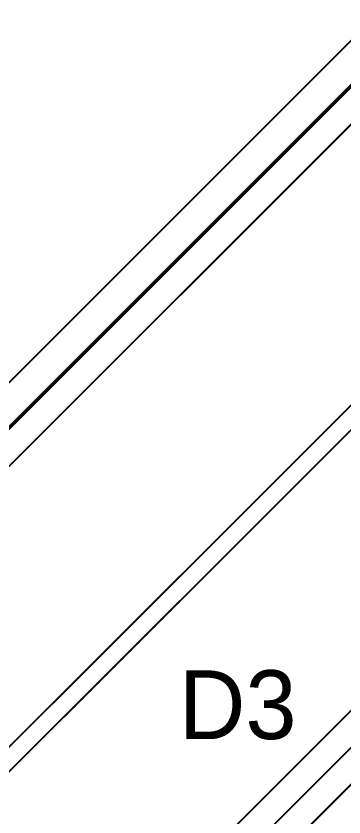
# Model space of a CAD drawing. Header units: millimetres. Extents: x 89237 to 96871, y -22823 to -19192.
# Drawn here: x 94320.6 to 94361.8, y -21997.7 to -21897.1 of the extents above; entities that cross this region are included whole.
import ezdxf
from ezdxf.enums import TextEntityAlignment as Align

# ---------------------------------------------------------------- set-up
doc = ezdxf.new("R2010")
doc.units = ezdxf.units.MM
doc.header["$LTSCALE"] = 5
for name, color, linetype in [('200-EquipBorder-2d', 9, 'Continuous'), ('200-EquipInternal-2d', 252, 'Continuous'), ('200-EquipSteel-3d', 9, 'Continuous')]:
    doc.layers.add(name, color=color, linetype=linetype)
doc.layers.add('200-InsPoint-3D', color=3, linetype='Continuous', plot=False)
doc.styles.add('TAKSİM', font='GOTHIC.TTF', dxfattribs={"height": 20})

# ---------------------------------------------------------------- blocks, each defined once
blk = doc.blocks.new('BHST1708R')
at = {"layer": '200-EquipBorder-2d'}
blk.add_lwpolyline([(0, -800), (1700, -800), (1700, 0), (0, 0)], close=True, dxfattribs=at)
at = {"layer": '200-EquipInternal-2d'}
for p, q in [((10, -85), (1690, -85)), ((45, -370), (1655, -370)), ((45, -395), (1655, -395)), ((10, -680), (1690, -680)), ((45, -717.5), (1655, -717.5))]:
    blk.add_line(p, q, dxfattribs=at)
blk.add_lwpolyline([(45, -45), (1655, -45), (1655, -755), (575, -755)], dxfattribs=at)
at = {"layer": '200-EquipSteel-3d'}
for p, q in [((0, 0, 850), (1700, 0, 850)), ((45, -45, 875), (1655, -45, 875)), ((575, -755, 875), (1655, -755, 875))]:
    blk.add_line(p, q, dxfattribs=at)
for points, invisible_edges in [([(45, -45, 910), (1655, -45, 910), (1700, 0, 910), (0, 0, 910)], 10), ([(1197.73, -45, 875), (45, -45, 875), (45, -755, 875), (1197.73, -755, 875)], 15), ([(575, -800, 910), (1700, -800, 910), (1655, -755, 910), (575, -755, 910)], 2), ([(575, -800, 850), (1700, -800, 850), (1700, -800, 910), (575, -800, 910)], 8)]:
    blk.add_3dface(points, dxfattribs=dict(at, invisible_edges=invisible_edges))
for points in [[(37, -47.5, 1470), (37, -85, 1445), (1663, -85, 1445), (1663, -47.5, 1470)], [(37, -85, 1445), (37, -680, 1445), (1663, -680, 1445), (1663, -85, 1445)], [(37, -717.5, 1470), (37, -680, 1445), (1663, -680, 1445), (1663, -717.5, 1470)]]:
    blk.add_3dface(points, dxfattribs=at)
at = {"layer": '200-InsPoint-3D', "flags": 9}
blk.add_attdef('DISTANG', (0, 0), '', height=1, dxfattribs=at)
at = {"layer": '200-EquipSteel-3d'}
mesh = blk.add_polymesh((6, 3), dxfattribs=at)
for k, corner in enumerate([(1624, -85, 310), (1624, -85, 270), (1624, -85, 270), (76, -85, 310), (76, -85, 270), (76, -85, 270), (76, -45, 310), (76, -45, 270), (76, -85, 270), (1624, -45, 310), (1624, -45, 270), (1624, -85, 270), (1624, -45, 310), (1624, -45, 310), (1624, -85, 310), (76, -45, 310), (76, -45, 310), (76, -85, 310)]):
    mesh.set_mesh_vertex(divmod(k, 3), corner)
mesh = blk.add_polymesh((6, 3), dxfattribs=at)
for k, corner in enumerate([(1665, -395, 1585), (1665, -395, 1560), (1665, -395, 1560), (35, -395, 1585), (35, -395, 1560), (35, -395, 1560), (35, -370, 1585), (35, -370, 1560), (35, -395, 1560), (1665, -370, 1585), (1665, -370, 1560), (1665, -395, 1560), (1665, -370, 1585), (1665, -370, 1585), (1665, -395, 1585), (35, -370, 1585), (35, -370, 1585), (35, -395, 1585)]):
    mesh.set_mesh_vertex(divmod(k, 3), corner)

msp = doc.modelspace()

# ---------------------------------------------------------------- block references
at = {"xscale": -0.1058823529434599, "yscale": 0.0874999999996362, "zscale": 0.1, "rotation": 45.00258757393008}
msp.add_blockref('BHST1708R', (94365.75, -21897.11), dxfattribs=at)

# ---------------------------------------------------------------- texts
at = {"style": 'TAKSİM'}
msp.add_text('D3', height=8.64, dxfattribs=at).set_placement((94348.44, -21987.94), align=Align.CENTER)

doc.saveas('drawing.dxf')
